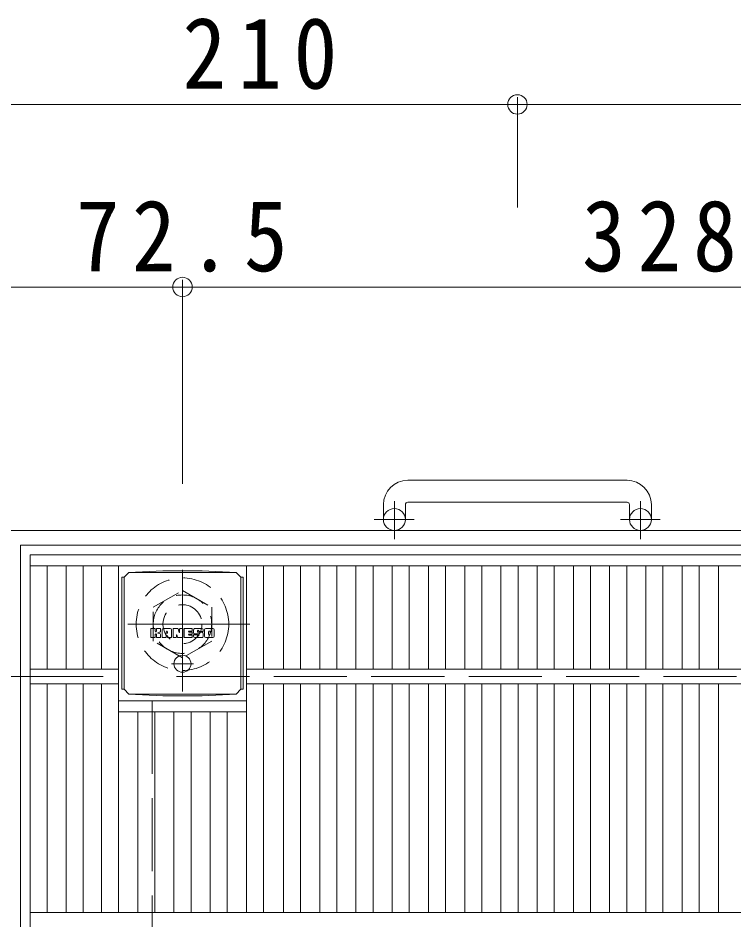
# Model space of a CAD drawing. Units: millimetres at full size, sheet at 1:10; details may follow other scales. Extents: x -2136 to 2457, y -1943 to 1784.
# Drawn here: x -1867.5 to -1573.6, y 1413.1 to 1783.6 of the extents above; entities that cross this region are included whole.
import ezdxf

# ---------------------------------------------------------------- set-up
doc = ezdxf.new("R2010")
doc.units = ezdxf.units.MM
doc.header["$LTSCALE"] = 10
doc.header["$PDMODE"] = 32
doc.header["$PDSIZE"] = 8
for name, pattern in [('CHAIN1', [8, 5, -1, 1, -1]), ('DASHED1', [1.8, 1.2, -0.6]), ('DASHED3', [4, 3, -1])]:
    doc.linetypes.add(name, pattern=pattern)
for name, color, linetype, lineweight in [('C-1', 2, 'DASHED1', 9), ('C-2', 3, 'Continuous', 9), ('C-4', 7, 'Continuous', 9), ('C-9', 2, 'Continuous', 9), ('C-F', 7, 'Continuous', 9)]:
    doc.layers.add(name, color=color, linetype=linetype, lineweight=lineweight)
doc.styles.add('ＭＳ ゴシック', font='')
doc.styles.get('ＭＳ ゴシック').set_extended_font_data('MS Gothic')

msp = doc.modelspace()

# ---------------------------------------------------------------- linework, layer by layer
at = {"layer": 'C-1', "linetype": 'Continuous'}
for p, q in [((-1617.51, 1593.68), (-1707.51, 1593.68)), ((-1717.51, 1583.68), (-1717.51, 1577.58)), ((-1708.51, 1583.68), (-1708.51, 1577.58)), ((-1707.51, 1584.68), (-1617.51, 1584.68)), ((-1616.51, 1583.68), (-1616.51, 1577.58)), ((-1607.51, 1583.68), (-1607.51, 1577.58)), ((-952.51, 1573.08), (-1872.51, 1573.08)), ((-1866.51, 659.08), (-1866.51, 1567.08)), ((-958.51, 1567.08), (-1866.51, 1567.08))]:
    msp.add_line(p, q, dxfattribs=at)
at = {"layer": 'C-1', "linetype": 'CHAIN1'}
for p, q in [((-1713.01, 1569.47), (-1713.01, 1585.07)), ((-1612.01, 1569.47), (-1612.01, 1585.07)), ((-1704.85, 1577.58), (-1721.26, 1577.58)), ((-1603.85, 1577.58), (-1620.26, 1577.58)), ((-1800.02, 1506.94), (-1800.02, 1562.21)), ((-1772.38, 1534.58), (-1830.15, 1534.58))]:
    msp.add_line(p, q, dxfattribs=at)
at = {"layer": 'C-1'}
for p, q in [((-1812.02, 1541.51), (-1800.02, 1548.43)), ((-1800.02, 1548.43), (-1788.02, 1541.51)), ((-1812.02, 1527.65), (-1812.02, 1541.51)), ((-1788.02, 1541.51), (-1788.02, 1527.65)), ((-1800.02, 1520.72), (-1812.02, 1527.65)), ((-1788.02, 1527.65), (-1800.02, 1520.72))]:
    msp.add_line(p, q, dxfattribs=at)
at = {"layer": 'C-1', "linetype": 'DASHED3'}
for p in [(-1812.51, 713.08), (-1012.51, 1513.08)]:
    msp.add_line(p, (-1812.51, 1513.08), dxfattribs=at)
at = {"layer": 'C-1', "linetype": 'Continuous'}
for centre in [(-1713.01, 1577.58), (-1612.01, 1577.58)]:
    msp.add_circle(centre, 4.5, dxfattribs=at)
at = {"layer": 'C-1'}
for radius in [19, 12, 8]:
    msp.add_circle((-1800.02, 1534.58), radius, dxfattribs=at)
at = {"layer": 'C-1', "linetype": 'Continuous'}
for centre, radius, start, end in [((-1707.51, 1583.68), 10, 90, 180), ((-1617.51, 1583.68), 10, 0, 90), ((-1707.51, 1583.68), 1, 90, 180), ((-1617.51, 1583.68), 1, 0, 90)]:
    msp.add_arc(centre, radius, start, end, dxfattribs=at)
at = {"layer": 'C-2'}
for p, q in [((-1862.52, 663.08), (-1862.52, 1563.08)), ((-1862.52, 1563.08), (-1409.51, 1563.08)), ((-1862.52, 1558.58), (-1409.51, 1558.58)), ((-1855.52, 1516.08), (-1855.52, 1558.58)), ((-1847.82, 1516.08), (-1847.82, 1558.58)), ((-1840.82, 1516.08), (-1840.82, 1558.58)), ((-1833.27, 1516.08), (-1833.27, 1558.58)), ((-1826.27, 1416.08), (-1826.27, 1558.58)), ((-1773.76, 1416.08), (-1773.76, 1558.58)), ((-1766.76, 1516.08), (-1766.76, 1558.58)), ((-1758.55, 1516.08), (-1758.55, 1558.58)), ((-1751.55, 1516.08), (-1751.55, 1558.58)), ((-1743.67, 1516.08), (-1743.67, 1558.58)), ((-1736.67, 1516.08), (-1736.67, 1558.58)), ((-1728.79, 1516.08), (-1728.79, 1558.58)), ((-1721.79, 1516.08), (-1721.79, 1558.58)), ((-1713.91, 1516.08), (-1713.91, 1558.58)), ((-1706.91, 1516.08), (-1706.91, 1558.58)), ((-1699.03, 1516.08), (-1699.03, 1558.58)), ((-1692.03, 1516.08), (-1692.03, 1558.58)), ((-1684.15, 1516.08), (-1684.15, 1558.58)), ((-1677.15, 1516.08), (-1677.15, 1558.58)), ((-1669.27, 1516.08), (-1669.27, 1558.58)), ((-1662.27, 1516.08), (-1662.27, 1558.58)), ((-1654.39, 1516.08), (-1654.39, 1558.58)), ((-1647.39, 1516.08), (-1647.39, 1558.58)), ((-1639.52, 1516.08), (-1639.52, 1558.58)), ((-1632.52, 1516.08), (-1632.52, 1558.58)), ((-1624.64, 1516.08), (-1624.64, 1558.58)), ((-1617.64, 1516.08), (-1617.64, 1558.58)), ((-1609.76, 1516.08), (-1609.76, 1558.58)), ((-1602.76, 1516.08), (-1602.76, 1558.58)), ((-1594.88, 1516.08), (-1594.88, 1558.58)), ((-1587.88, 1516.08), (-1587.88, 1558.58)), ((-1580, 1516.08), (-1580, 1558.58)), ((-1862.52, 1516.08), (-1826.27, 1516.08)), ((-1773.76, 1516.08), (-1498.27, 1516.08)), ((-1862.52, 1510.08), (-1826.27, 1510.08)), ((-1855.52, 1416.08), (-1855.52, 1510.08)), ((-1847.82, 1416.08), (-1847.82, 1510.08)), ((-1840.82, 1416.08), (-1840.82, 1510.08)), ((-1833.27, 1416.08), (-1833.27, 1510.08)), ((-1773.76, 1510.08), (-1498.27, 1510.08)), ((-1766.76, 1416.08), (-1766.76, 1510.08)), ((-1758.55, 1416.08), (-1758.55, 1510.08)), ((-1751.55, 1416.08), (-1751.55, 1510.08)), ((-1743.67, 1416.08), (-1743.67, 1510.08)), ((-1736.67, 1416.08), (-1736.67, 1510.08)), ((-1728.79, 1416.08), (-1728.79, 1510.08)), ((-1721.79, 1416.08), (-1721.79, 1510.08)), ((-1713.91, 1416.08), (-1713.91, 1510.08)), ((-1706.91, 1416.08), (-1706.91, 1510.08)), ((-1699.03, 1416.08), (-1699.03, 1510.08)), ((-1692.03, 1416.08), (-1692.03, 1510.08)), ((-1684.15, 1416.08), (-1684.15, 1510.08)), ((-1677.15, 1416.08), (-1677.15, 1510.08)), ((-1669.27, 1416.08), (-1669.27, 1510.08)), ((-1662.27, 1416.08), (-1662.27, 1510.08)), ((-1654.39, 1416.08), (-1654.39, 1510.08)), ((-1647.39, 1416.08), (-1647.39, 1510.08)), ((-1639.52, 1416.08), (-1639.52, 1510.08)), ((-1632.52, 1416.08), (-1632.52, 1510.08)), ((-1624.64, 1416.08), (-1624.64, 1510.08)), ((-1617.64, 1416.08), (-1617.64, 1510.08)), ((-1609.76, 1416.08), (-1609.76, 1510.08)), ((-1602.76, 1416.08), (-1602.76, 1510.08)), ((-1594.88, 1416.08), (-1594.88, 1510.08)), ((-1587.88, 1416.08), (-1587.88, 1510.08)), ((-1580, 1416.08), (-1580, 1510.08)), ((-1826.27, 1503.08), (-1773.76, 1503.08)), ((-1826.27, 1498.58), (-1773.76, 1498.58)), ((-1818.39, 1416.08), (-1818.39, 1498.58)), ((-1811.39, 1416.08), (-1811.39, 1498.58)), ((-1803.51, 1416.08), (-1803.51, 1498.58)), ((-1796.51, 1416.08), (-1796.51, 1498.58)), ((-1788.64, 1416.08), (-1788.64, 1498.58)), ((-1781.64, 1416.08), (-1781.64, 1498.58)), ((-1862.52, 1416.08), (-1409.51, 1416.08))]:
    msp.add_line(p, q, dxfattribs=at)
at = {"layer": 'C-4'}
for p, q in [((-1662.51, 1751.08), (-1662.51, 1705.69)), ((-1872.51, 1748.08), (-1662.51, 1748.08)), ((-1662.51, 1748.08), (-1162.51, 1748.08)), ((-1800.01, 1676.08), (-1800.01, 1592.21)), ((-1872.51, 1673.08), (-1800.01, 1673.08)), ((-1800.01, 1673.08), (-1472.01, 1673.08)), ((-1951.83, 1513.08), (-1832.51, 1513.08))]:
    msp.add_line(p, q, dxfattribs=at)
for p in [(-1662.51, 1748.08), (-1800.01, 1673.08)]:
    msp.add_point(p, dxfattribs=at)
at = {"layer": 'C-9'}
for p, q in [((-1808.12, 1556.46), (-1822.01, 1555.83)), ((-1808.12, 1556.46), (-1791.91, 1556.46)), ((-1791.91, 1556.46), (-1778.01, 1555.83)), ((-1824.9, 1553.83), (-1824.01, 1553.83)), ((-1824.9, 1553.83), (-1824.9, 1507.83)), ((-1824.01, 1553.83), (-1822.01, 1555.83)), ((-1824.01, 1507.83), (-1824.01, 1553.83)), ((-1822.01, 1555.83), (-1778.01, 1555.83)), ((-1776.01, 1553.83), (-1778.01, 1555.83)), ((-1775.13, 1553.83), (-1776.01, 1553.83)), ((-1776.01, 1507.83), (-1776.01, 1553.83)), ((-1775.13, 1553.83), (-1775.13, 1507.83)), ((-1824.9, 1507.83), (-1824.01, 1507.83)), ((-1824.01, 1507.83), (-1822.01, 1505.83)), ((-1808.12, 1505.19), (-1822.01, 1505.83)), ((-1822.01, 1505.83), (-1778.01, 1505.83)), ((-1808.12, 1505.19), (-1791.91, 1505.19)), ((-1791.91, 1505.19), (-1778.01, 1505.83)), ((-1776.01, 1507.83), (-1778.01, 1505.83)), ((-1775.13, 1507.83), (-1776.01, 1507.83))]:
    msp.add_line(p, q, dxfattribs=at)
at = {"layer": 'C-9', "linetype": 'CHAIN1'}
for p, q in [((-1800.01, 1522.02), (-1800.01, 1514.64)), ((-1795.52, 1518.33), (-1804.51, 1518.33))]:
    msp.add_line(p, q, dxfattribs=at)
at = {"layer": 'C-9'}
msp.add_circle((-1800.01, 1518.33), 3.5, dxfattribs=at)
at = {"layer": 'C-F'}
for p, q in [((-1813.03, 1529.24), (-1813.03, 1532.6)), ((-1811.34, 1532.75), (-1812.87, 1532.75)), ((-1811.19, 1532.6), (-1811.19, 1531.67)), ((-1811.19, 1529.24), (-1811.19, 1530.33)), ((-1810.69, 1529.24), (-1810.69, 1530.33)), ((-1810.68, 1532.6), (-1810.68, 1531.67)), ((-1809.18, 1532.75), (-1810.53, 1532.75)), ((-1809.02, 1532.6), (-1809.02, 1531.81)), ((-1809.02, 1529.24), (-1809.02, 1530.17)), ((-1808.36, 1529.24), (-1808.36, 1532.23)), ((-1805.04, 1532.75), (-1807.83, 1532.75)), ((-1806.69, 1530.96), (-1806.69, 1531.5)), ((-1806.23, 1530.91), (-1806.64, 1530.91)), ((-1806.18, 1530.96), (-1806.18, 1531.5)), ((-1804.52, 1529.24), (-1804.52, 1532.23)), ((-1803.84, 1532.6), (-1803.84, 1529.24)), ((-1803.69, 1532.75), (-1801.98, 1532.75)), ((-1802.53, 1529.24), (-1802.53, 1530.15)), ((-1802.04, 1529.2), (-1802.33, 1530.18)), ((-1801.83, 1532.64), (-1801.36, 1531.15)), ((-1801.19, 1532.6), (-1801.19, 1531.18)), ((-1801.04, 1532.75), (-1800.02, 1532.75)), ((-1799.86, 1532.6), (-1799.86, 1529.24)), ((-1799.35, 1529.24), (-1799.35, 1532.6)), ((-1799.19, 1532.75), (-1796.17, 1532.75)), ((-1796.17, 1530.52), (-1797.3, 1530.52)), ((-1796.17, 1531.76), (-1797.29, 1531.76)), ((-1796.17, 1531.32), (-1797.29, 1531.32)), ((-1796.02, 1531.92), (-1796.02, 1532.6)), ((-1796.02, 1530.67), (-1796.02, 1531.16)), ((-1795.35, 1530.25), (-1794, 1530.25)), ((-1792.03, 1532.75), (-1795.08, 1532.75)), ((-1793.5, 1530.58), (-1795.08, 1530.58)), ((-1793.85, 1531.41), (-1793.85, 1531.82)), ((-1793.7, 1531.25), (-1791.94, 1531.25)), ((-1793.34, 1531.73), (-1793.34, 1531.82)), ((-1793.34, 1530.43), (-1793.34, 1529.99)), ((-1793.18, 1531.57), (-1791.51, 1531.57)), ((-1791.51, 1532.23), (-1791.51, 1531.57)), ((-1791, 1529.61), (-1791, 1532.23)), ((-1787.53, 1532.75), (-1790.48, 1532.75)), ((-1789.32, 1530.41), (-1789.32, 1531.43)), ((-1788.68, 1530.41), (-1788.68, 1531.43)), ((-1787, 1532.23), (-1787, 1529.61)), ((-1812.87, 1529.09), (-1811.34, 1529.09)), ((-1810.53, 1529.09), (-1809.18, 1529.09)), ((-1806.85, 1529.09), (-1808.2, 1529.09)), ((-1806.69, 1529.24), (-1806.69, 1529.66)), ((-1806.18, 1529.24), (-1806.18, 1529.66)), ((-1806.03, 1529.09), (-1804.68, 1529.09)), ((-1802.69, 1529.09), (-1803.69, 1529.09)), ((-1800.02, 1529.09), (-1801.89, 1529.09)), ((-1799.19, 1529.09), (-1796.19, 1529.09)), ((-1796.19, 1530.09), (-1797.3, 1530.09)), ((-1796.03, 1529.24), (-1796.03, 1529.93)), ((-1795.51, 1530.1), (-1795.51, 1529.61)), ((-1791.94, 1529.09), (-1794.99, 1529.09)), ((-1793.84, 1530.1), (-1793.84, 1529.99)), ((-1787.53, 1529.09), (-1790.48, 1529.09))]:
    msp.add_line(p, q, dxfattribs=at)
for centre, radius, start, end in [((-1812.87, 1532.6), 0.157, 90, 180), ((-1811.34, 1532.6), 0.157, 0, 90), ((-1810.94, 1531.67), 0.251, 180, 0), ((-1810.94, 1530.33), 0.249, 0, 180), ((-1810.53, 1532.6), 0.157, 90, 180), ((-1810.1, 1531), 0.088, 97.3317, 266.5718), ((-1810.4, 1533.33), 2.27, 277.3317, 299.4207), ((-1810.2, 1529.27), 1.64, 53.7199, 86.5718), ((-1809.55, 1531.81), 0.524, 299.4207, 0), ((-1809.54, 1530.17), 0.524, 0, 53.7199), ((-1809.18, 1532.6), 0.157, 0, 90), ((-1807.83, 1532.23), 0.524, 90, 180), ((-1806.44, 1531.5), 0.255, 0, 180), ((-1806.64, 1530.96), 0.052, 180, 270), ((-1806.23, 1530.96), 0.052, 270, 0), ((-1805.04, 1532.23), 0.524, 0, 90), ((-1803.69, 1532.6), 0.157, 90, 180), ((-1802.43, 1530.15), 0.101, 16.4887, 180), ((-1801.98, 1532.6), 0.157, 17.7564, 90), ((-1801.28, 1531.18), 0.083, 197.7563, 0), ((-1801.04, 1532.6), 0.157, 90, 180), ((-1800.02, 1532.6), 0.157, 0, 90), ((-1799.19, 1532.6), 0.157, 90, 180), ((-1797.29, 1531.54), 0.22, 90, 270), ((-1797.3, 1530.3), 0.214, 90, 270), ((-1796.17, 1532.6), 0.157, 0, 90), ((-1796.17, 1531.92), 0.157, 270, 0), ((-1796.17, 1531.16), 0.157, 0, 90), ((-1796.17, 1530.67), 0.157, 270, 0), ((-1793.14, 1531.67), 2.38, 157.1011, 202.8989), ((-1795.35, 1530.1), 0.157, 90, 180), ((-1795.08, 1532.49), 0.262, 90, 157.1011), ((-1795.08, 1530.85), 0.262, 202.8989, 270), ((-1794, 1530.1), 0.157, 0, 90), ((-1793.7, 1531.41), 0.157, 180, 270), ((-1793.59, 1531.82), 0.259, 0, 180), ((-1793.5, 1530.43), 0.157, 0, 90), ((-1793.18, 1531.73), 0.157, 180, 270), ((-1792.03, 1532.23), 0.524, 0, 90), ((-1791.94, 1530.99), 0.262, 22.908, 90), ((-1793.88, 1530.17), 2.37, 337.092, 22.908), ((-1790.48, 1532.23), 0.524, 90, 180), ((-1789, 1531.43), 0.321, 0, 180), ((-1789, 1530.41), 0.321, 180, 0), ((-1787.53, 1532.23), 0.524, 0, 90), ((-1812.87, 1529.24), 0.157, 180, 270), ((-1811.34, 1529.24), 0.157, 270, 0), ((-1810.53, 1529.24), 0.157, 180, 270), ((-1809.18, 1529.24), 0.157, 270, 0), ((-1808.2, 1529.24), 0.157, 180, 270), ((-1806.85, 1529.24), 0.157, 270, 0), ((-1806.44, 1529.66), 0.255, 0, 180), ((-1806.03, 1529.24), 0.157, 180, 270), ((-1804.68, 1529.24), 0.157, 270, 0), ((-1803.69, 1529.24), 0.157, 180, 270), ((-1802.69, 1529.24), 0.157, 270, 0), ((-1801.89, 1529.24), 0.157, 196.4888, 270), ((-1800.02, 1529.24), 0.157, 270, 0), ((-1799.19, 1529.24), 0.157, 180, 270), ((-1796.19, 1529.93), 0.157, 0, 90), ((-1796.19, 1529.24), 0.157, 270, 0), ((-1794.99, 1529.61), 0.524, 180, 270), ((-1793.59, 1529.99), 0.25, 180, 0), ((-1791.94, 1529.35), 0.262, 270, 337.092), ((-1790.48, 1529.61), 0.524, 180, 270), ((-1787.53, 1529.61), 0.524, 270, 0)]:
    msp.add_arc(centre, radius, start, end, dxfattribs=at)

# ---------------------------------------------------------------- texts
at = {"layer": 'C-4', "color": 2, "char_height": 29.33, "attachment_point": 7, "style": 'ＭＳ ゴシック'}
for s, insert in [('\\T1.27;\\W0.9;210', (-1800.01, 1754.08)), ('\\T1.28;\\W0.9;72.5', (-1843.76, 1679.08)), ('\\T1.27;\\W0.9;328', (-1636.01, 1679.08))]:
    msp.add_mtext(s, dxfattribs=dict(at, insert=insert))

doc.saveas('drawing.dxf')
